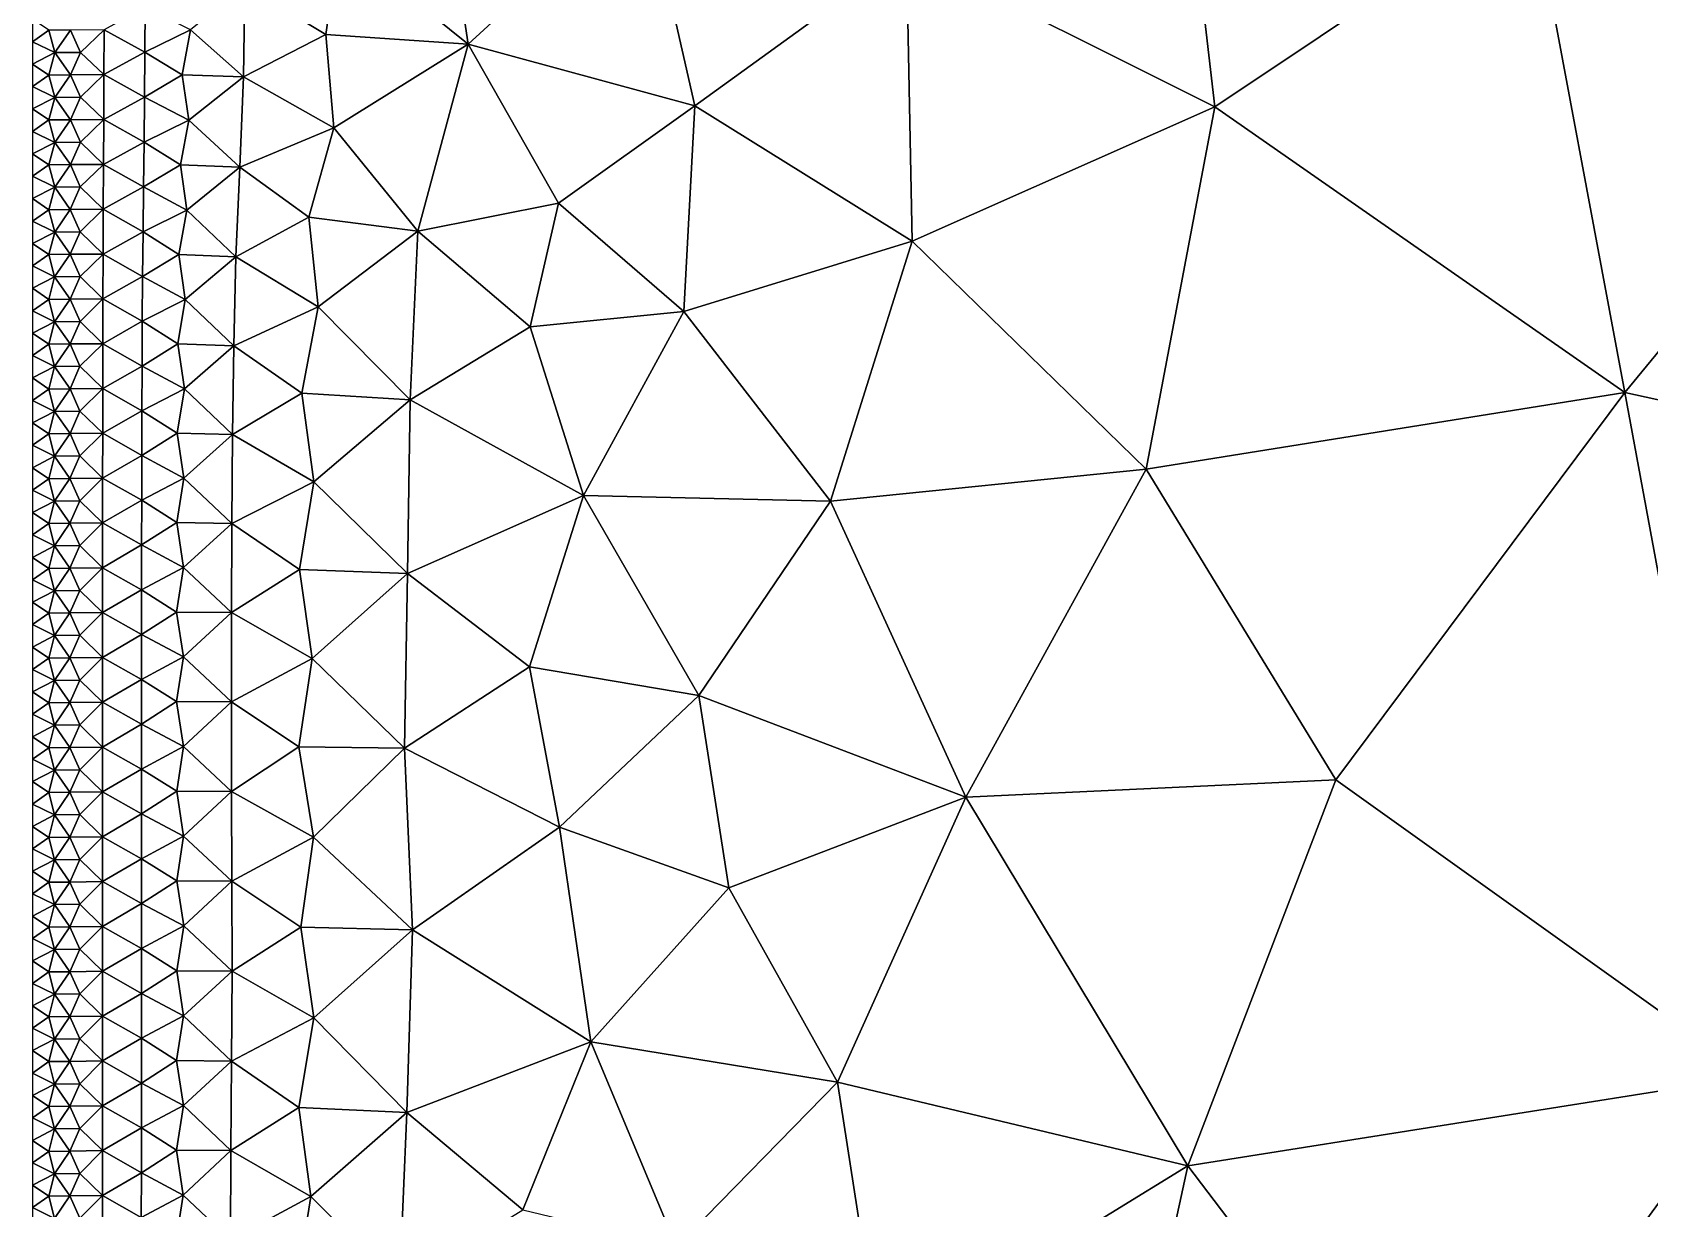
# Model space of a CAD drawing. Header units: metres. Extents: x 2 to 72, y -280 to 0.
# Drawn here: x 2 to 16.44, y -57.83 to -47.33 of the extents above; entities that cross this region are included whole.
import ezdxf

# ---------------------------------------------------------------- set-up
doc = ezdxf.new("R2010")
doc.units = ezdxf.units.M

msp = doc.modelspace()

# ---------------------------------------------------------------- linework, layer by layer
at = {"layer": 'layer', "color": 0}
for points in [[(12.5535, -47.9955), (12.123, -44.2767), (9.80284, -46.6184)], [(15.3824, -46.1016), (12.123, -44.2767), (12.5535, -47.9955)], [(5.61058, -45.5826), (4.73908, -46.5076), (5.89138, -47.4375)], [(5.89138, -47.4375), (7.46119, -45.9973), (5.61058, -45.5826)], [(7.91221, -47.986), (7.46119, -45.9973), (5.89138, -47.4375)], [(7.91221, -47.986), (9.80284, -46.6184), (7.46119, -45.9973)], [(19.9992, -45.9427), (15.3824, -46.1016), (16.2138, -50.5464)], [(22.5466, -51.9313), (19.9992, -45.9427), (16.2138, -50.5464)], [(16.2138, -50.5464), (15.3824, -46.1016), (12.5535, -47.9955)], [(4.73908, -46.5076), (3.89661, -46.9114), (4.61826, -47.349)], [(4.73908, -46.5076), (4.61826, -47.349), (5.89138, -47.4375)], [(9.85233, -49.1948), (9.80284, -46.6184), (7.91221, -47.986)], [(12.5535, -47.9955), (9.80284, -46.6184), (9.85233, -49.1948)], [(3.89661, -46.9114), (3.41083, -47.3092), (3.88445, -47.7273)], [(3.89661, -46.9114), (3.88445, -47.7273), (4.61826, -47.349)], [(3.00658, -47.1052), (2.64055, -47.3073), (3.00471, -47.5071)], [(3.00658, -47.1052), (3.00471, -47.5071), (3.41083, -47.3092)], [(2, -47.2138), (2, -47.4139), (2.14812, -47.3122)], [(2.14812, -47.3122), (2, -47.4139), (2.20098, -47.5118)], [(2.14812, -47.3122), (2.20098, -47.5118), (2.34103, -47.3101)], [(2.34103, -47.3101), (2.20098, -47.5118), (2.43078, -47.5093)], [(2.34103, -47.3101), (2.43078, -47.5093), (2.64055, -47.3073)], [(2.64055, -47.3073), (2.43078, -47.5093), (2.63929, -47.7082)], [(2.64055, -47.3073), (2.63929, -47.7082), (3.00471, -47.5071)], [(3.41083, -47.3092), (3.00471, -47.5071), (3.33802, -47.7109)], [(3.41083, -47.3092), (3.33802, -47.7109), (3.88445, -47.7273)], [(2, -47.4139), (2, -47.6141), (2.20098, -47.5118)], [(4.61826, -47.349), (3.88445, -47.7273), (4.69124, -48.1841)], [(4.61826, -47.349), (4.69124, -48.1841), (5.89138, -47.4375)], [(5.89138, -47.4375), (4.69124, -48.1841), (5.4417, -49.1041)], [(6.69524, -48.8559), (5.89138, -47.4375), (5.4417, -49.1041)], [(6.69524, -48.8559), (7.91221, -47.986), (5.89138, -47.4375)], [(2.20098, -47.5118), (2, -47.6141), (2.14793, -47.7126)], [(2, -47.6141), (2, -47.8143), (2.14793, -47.7126)], [(2.20098, -47.5118), (2.14793, -47.7126), (2.34054, -47.7106)], [(2.20098, -47.5118), (2.34054, -47.7106), (2.43078, -47.5093)], [(2.43078, -47.5093), (2.34054, -47.7106), (2.63929, -47.7082)], [(3.00471, -47.5071), (2.63929, -47.7082), (3.00124, -47.9088)], [(3.00471, -47.5071), (3.00124, -47.9088), (3.33802, -47.7109)], [(2.14793, -47.7126), (2, -47.8143), (2.20064, -47.9123)], [(2.14793, -47.7126), (2.20064, -47.9123), (2.34054, -47.7106)], [(2.34054, -47.7106), (2.20064, -47.9123), (2.42999, -47.9099)], [(2.34054, -47.7106), (2.42999, -47.9099), (2.63929, -47.7082)], [(2.63929, -47.7082), (2.42999, -47.9099), (2.63752, -48.109)], [(2.63929, -47.7082), (2.63752, -48.109), (3.00124, -47.9088)], [(3.33802, -47.7109), (3.00124, -47.9088), (3.39802, -48.1155)], [(3.33802, -47.7109), (3.39802, -48.1155), (3.88445, -47.7273)], [(3.88445, -47.7273), (3.39802, -48.1155), (3.85089, -48.5351)], [(3.88445, -47.7273), (3.85089, -48.5351), (4.69124, -48.1841)], [(2, -47.8143), (2, -48.0144), (2.20064, -47.9123)], [(2.20064, -47.9123), (2, -48.0144), (2.14767, -48.113)], [(2.20064, -47.9123), (2.14767, -48.113), (2.33985, -48.1111)], [(2.20064, -47.9123), (2.33985, -48.1111), (2.42999, -47.9099)], [(2.42999, -47.9099), (2.33985, -48.1111), (2.63752, -48.109)], [(3.00124, -47.9088), (2.63752, -48.109), (2.99694, -48.3099)], [(3.00124, -47.9088), (2.99694, -48.3099), (3.39802, -48.1155)], [(2, -48.0144), (2, -48.2146), (2.14767, -48.113)], [(7.81441, -49.8228), (7.91221, -47.986), (6.69524, -48.8559)], [(9.85233, -49.1948), (7.91221, -47.986), (7.81441, -49.8228)], [(12.5535, -47.9955), (9.85233, -49.1948), (11.9429, -51.2304)], [(16.2138, -50.5464), (12.5535, -47.9955), (11.9429, -51.2304)], [(2.14767, -48.113), (2, -48.2146), (2.20022, -48.3126)], [(2.14767, -48.113), (2.20022, -48.3126), (2.33985, -48.1111)], [(2.33985, -48.1111), (2.20022, -48.3126), (2.42899, -48.3104)], [(2.33985, -48.1111), (2.42899, -48.3104), (2.63752, -48.109)], [(2.63752, -48.109), (2.42899, -48.3104), (2.63546, -48.5095)], [(2.63752, -48.109), (2.63546, -48.5095), (2.99694, -48.3099)], [(3.39802, -48.1155), (2.99694, -48.3099), (3.3227, -48.5145)], [(3.39802, -48.1155), (3.3227, -48.5145), (3.85089, -48.5351)], [(4.69124, -48.1841), (3.85089, -48.5351), (4.46921, -48.9805)], [(4.69124, -48.1841), (4.46921, -48.9805), (5.4417, -49.1041)], [(2, -48.2146), (2, -48.4147), (2.20022, -48.3126)], [(2.20022, -48.3126), (2, -48.4147), (2.14738, -48.5133)], [(2.20022, -48.3126), (2.14738, -48.5133), (2.33906, -48.5115)], [(2.20022, -48.3126), (2.33906, -48.5115), (2.42899, -48.3104)], [(2.42899, -48.3104), (2.33906, -48.5115), (2.63546, -48.5095)], [(2.99694, -48.3099), (2.63546, -48.5095), (2.9921, -48.7105)], [(2.99694, -48.3099), (2.9921, -48.7105), (3.3227, -48.5145)], [(2, -48.4147), (2, -48.6149), (2.14738, -48.5133)], [(2.14738, -48.5133), (2, -48.6149), (2.19978, -48.713)], [(2, -48.6149), (2, -48.8151), (2.19978, -48.713)], [(2.14738, -48.5133), (2.19978, -48.713), (2.33906, -48.5115)], [(2.33906, -48.5115), (2.19978, -48.713), (2.42794, -48.7108)], [(2.33906, -48.5115), (2.42794, -48.7108), (2.63546, -48.5095)], [(2.63546, -48.5095), (2.42794, -48.7108), (2.63343, -48.9099)], [(2.63546, -48.5095), (2.63343, -48.9099), (2.9921, -48.7105)], [(3.3227, -48.5145), (2.9921, -48.7105), (3.37959, -48.9176)], [(3.3227, -48.5145), (3.37959, -48.9176), (3.85089, -48.5351)], [(3.85089, -48.5351), (3.37959, -48.9176), (3.81736, -49.3346)], [(3.85089, -48.5351), (3.81736, -49.3346), (4.46921, -48.9805)], [(2.19978, -48.713), (2, -48.8151), (2.14709, -48.9136)], [(2.19978, -48.713), (2.14709, -48.9136), (2.33828, -48.9118)], [(2.19978, -48.713), (2.33828, -48.9118), (2.42794, -48.7108)], [(2.42794, -48.7108), (2.33828, -48.9118), (2.63343, -48.9099)], [(2.9921, -48.7105), (2.63343, -48.9099), (2.98779, -49.1107)], [(2.9921, -48.7105), (2.98779, -49.1107), (3.37959, -48.9176)], [(2, -48.8151), (2, -49.0152), (2.14709, -48.9136)], [(2.14709, -48.9136), (2, -49.0152), (2.19938, -49.1133)], [(2.14709, -48.9136), (2.19938, -49.1133), (2.33828, -48.9118)], [(2.33828, -48.9118), (2.19938, -49.1133), (2.42696, -49.1111)], [(2.33828, -48.9118), (2.42696, -49.1111), (2.63343, -48.9099)], [(2.63343, -48.9099), (2.42696, -49.1111), (2.63164, -49.31)], [(2.63343, -48.9099), (2.63164, -49.31), (2.98779, -49.1107)], [(3.37959, -48.9176), (2.98779, -49.1107), (3.30718, -49.3146)], [(3.37959, -48.9176), (3.30718, -49.3146), (3.81736, -49.3346)], [(6.44267, -49.9609), (6.69524, -48.8559), (5.4417, -49.1041)], [(7.81441, -49.8228), (6.69524, -48.8559), (6.44267, -49.9609)], [(2, -49.0152), (2, -49.2154), (2.19938, -49.1133)], [(4.46921, -48.9805), (3.81736, -49.3346), (4.55017, -49.7798)], [(4.46921, -48.9805), (4.55017, -49.7798), (5.4417, -49.1041)], [(2.19938, -49.1133), (2, -49.2154), (2.14685, -49.3139)], [(2, -49.2154), (2, -49.4155), (2.14685, -49.3139)], [(2.19938, -49.1133), (2.14685, -49.3139), (2.3376, -49.3121)], [(2.19938, -49.1133), (2.3376, -49.3121), (2.42696, -49.1111)], [(2.42696, -49.1111), (2.3376, -49.3121), (2.63164, -49.31)], [(2.98779, -49.1107), (2.63164, -49.31), (2.98399, -49.5104)], [(2.98779, -49.1107), (2.98399, -49.5104), (3.30718, -49.3146)], [(5.4417, -49.1041), (4.55017, -49.7798), (5.37136, -50.6127)], [(6.44267, -49.9609), (5.4417, -49.1041), (5.37136, -50.6127)], [(9.12375, -51.5147), (9.85233, -49.1948), (7.81441, -49.8228)], [(11.9429, -51.2304), (9.85233, -49.1948), (9.12375, -51.5147)], [(2.14685, -49.3139), (2, -49.4155), (2.19904, -49.5135)], [(2.14685, -49.3139), (2.19904, -49.5135), (2.3376, -49.3121)], [(2.3376, -49.3121), (2.19904, -49.5135), (2.42615, -49.5113)], [(2.3376, -49.3121), (2.42615, -49.5113), (2.63164, -49.31)], [(2.63164, -49.31), (2.42615, -49.5113), (2.63021, -49.71)], [(2.63164, -49.31), (2.63021, -49.71), (2.98399, -49.5104)], [(3.30718, -49.3146), (2.98399, -49.5104), (3.36503, -49.716)], [(3.30718, -49.3146), (3.36503, -49.716), (3.81736, -49.3346)], [(3.81736, -49.3346), (3.36503, -49.716), (3.79801, -50.1284)], [(3.81736, -49.3346), (3.79801, -50.1284), (4.55017, -49.7798)], [(2, -49.4155), (2, -49.6157), (2.19904, -49.5135)], [(2.19904, -49.5135), (2.33706, -49.7123), (2.42615, -49.5113)], [(2.42615, -49.5113), (2.33706, -49.7123), (2.63021, -49.71)], [(2.98399, -49.5104), (2.63021, -49.71), (2.98126, -49.9099)], [(2.98399, -49.5104), (2.98126, -49.9099), (3.36503, -49.716)], [(2.19904, -49.5135), (2, -49.6157), (2.14665, -49.7142)], [(2, -49.6157), (2, -49.8159), (2.14665, -49.7142)], [(2.19904, -49.5135), (2.14665, -49.7142), (2.33706, -49.7123)], [(2.14665, -49.7142), (2, -49.8159), (2.19878, -49.9138)], [(2.14665, -49.7142), (2.19878, -49.9138), (2.33706, -49.7123)], [(2.33706, -49.7123), (2.19878, -49.9138), (2.42552, -49.9114)], [(2.33706, -49.7123), (2.42552, -49.9114), (2.63021, -49.71)], [(2.63021, -49.71), (2.42552, -49.9114), (2.62915, -50.11)], [(2.63021, -49.71), (2.62915, -50.11), (2.98126, -49.9099)], [(3.36503, -49.716), (2.98126, -49.9099), (3.29749, -50.1123)], [(3.36503, -49.716), (3.29749, -50.1123), (3.79801, -50.1284)], [(4.55017, -49.7798), (3.79801, -50.1284), (4.40417, -50.5504)], [(4.55017, -49.7798), (4.40417, -50.5504), (5.37136, -50.6127)], [(2, -49.8159), (2, -50.016), (2.19878, -49.9138)], [(2.19878, -49.9138), (2, -50.016), (2.14651, -50.1145)], [(2.19878, -49.9138), (2.14651, -50.1145), (2.33665, -50.1125)], [(2.19878, -49.9138), (2.33665, -50.1125), (2.42552, -49.9114)], [(2.42552, -49.9114), (2.33665, -50.1125), (2.62915, -50.11)], [(2.98126, -49.9099), (2.62915, -50.11), (2.97911, -50.3092)], [(2.98126, -49.9099), (2.97911, -50.3092), (3.29749, -50.1123)], [(6.91849, -51.4663), (7.81441, -49.8228), (6.44267, -49.9609)], [(9.12375, -51.5147), (7.81441, -49.8228), (6.91849, -51.4663)], [(2, -50.016), (2, -50.2162), (2.14651, -50.1145)], [(6.91849, -51.4663), (6.44267, -49.9609), (5.37136, -50.6127)], [(2.14651, -50.1145), (2, -50.2162), (2.19859, -50.314)], [(2, -50.2162), (2, -50.4163), (2.19859, -50.314)], [(2.14651, -50.1145), (2.19859, -50.314), (2.33665, -50.1125)], [(2.33665, -50.1125), (2.19859, -50.314), (2.42507, -50.3115)], [(2.33665, -50.1125), (2.42507, -50.3115), (2.62915, -50.11)], [(2.62915, -50.11), (2.42507, -50.3115), (2.62838, -50.5099)], [(2.62915, -50.11), (2.62838, -50.5099), (2.97911, -50.3092)], [(3.29749, -50.1123), (2.97911, -50.3092), (3.35675, -50.5127)], [(3.29749, -50.1123), (3.35675, -50.5127), (3.79801, -50.1284)], [(3.79801, -50.1284), (3.35675, -50.5127), (3.78721, -50.9206)], [(3.79801, -50.1284), (3.78721, -50.9206), (4.40417, -50.5504)], [(2.19859, -50.314), (2, -50.4163), (2.14641, -50.5147)], [(2.19859, -50.314), (2.14641, -50.5147), (2.33636, -50.5126)], [(2.19859, -50.314), (2.33636, -50.5126), (2.42507, -50.3115)], [(2.42507, -50.3115), (2.33636, -50.5126), (2.62838, -50.5099)], [(2.97911, -50.3092), (2.62838, -50.5099), (2.97766, -50.7086)], [(2.97911, -50.3092), (2.97766, -50.7086), (3.35675, -50.5127)], [(2, -50.4163), (2, -50.6165), (2.14641, -50.5147)], [(2.14641, -50.5147), (2, -50.6165), (2.19845, -50.7143)], [(2.14641, -50.5147), (2.19845, -50.7143), (2.33636, -50.5126)], [(2.33636, -50.5126), (2.19845, -50.7143), (2.42474, -50.7116)], [(2.33636, -50.5126), (2.42474, -50.7116), (2.62838, -50.5099)], [(2.62838, -50.5099), (2.42474, -50.7116), (2.62782, -50.9098)], [(2.62838, -50.5099), (2.62782, -50.9098), (2.97766, -50.7086)], [(3.35675, -50.5127), (2.97766, -50.7086), (3.29223, -50.9094)], [(3.35675, -50.5127), (3.29223, -50.9094), (3.78721, -50.9206)], [(2, -50.6165), (2, -50.8167), (2.19845, -50.7143)], [(4.40417, -50.5504), (3.78721, -50.9206), (4.51317, -51.3432)], [(4.40417, -50.5504), (4.51317, -51.3432), (5.37136, -50.6127)], [(5.37136, -50.6127), (4.51317, -51.3432), (5.34715, -52.1611)], [(5.37136, -50.6127), (5.34715, -52.1611), (6.91849, -51.4663)], [(13.6344, -54.0038), (16.2138, -50.5464), (11.9429, -51.2304)], [(17.3401, -56.6506), (16.2138, -50.5464), (13.6344, -54.0038)], [(22.5466, -51.9313), (16.2138, -50.5464), (17.3401, -56.6506)], [(2.19845, -50.7143), (2, -50.8167), (2.14634, -50.915)], [(2.19845, -50.7143), (2.14634, -50.915), (2.33615, -50.9128)], [(2.19845, -50.7143), (2.33615, -50.9128), (2.42474, -50.7116)], [(2.42474, -50.7116), (2.33615, -50.9128), (2.62782, -50.9098)], [(2.97766, -50.7086), (2.62782, -50.9098), (2.97652, -51.108)], [(2.97766, -50.7086), (2.97652, -51.108), (3.29223, -50.9094)], [(2, -50.8167), (2, -51.0168), (2.14634, -50.915)], [(2.14634, -50.915), (2, -51.0168), (2.19836, -51.1145)], [(2.14634, -50.915), (2.19836, -51.1145), (2.33615, -50.9128)], [(2.33615, -50.9128), (2.19836, -51.1145), (2.42451, -51.1118)], [(2.33615, -50.9128), (2.42451, -51.1118), (2.62782, -50.9098)], [(2.62782, -50.9098), (2.42451, -51.1118), (2.62742, -51.3097)], [(2.62782, -50.9098), (2.62742, -51.3097), (2.97652, -51.108)], [(3.29223, -50.9094), (2.97652, -51.108), (3.35228, -51.3095)], [(3.29223, -50.9094), (3.35228, -51.3095), (3.78721, -50.9206)], [(3.78721, -50.9206), (3.35228, -51.3095), (3.78133, -51.7145)], [(3.78721, -50.9206), (3.78133, -51.7145), (4.51317, -51.3432)], [(2, -51.0168), (2, -51.217), (2.19836, -51.1145)], [(2.19836, -51.1145), (2, -51.217), (2.14628, -51.3153)], [(2, -51.217), (2, -51.4171), (2.14628, -51.3153)], [(2.19836, -51.1145), (2.14628, -51.3153), (2.336, -51.313)], [(2.19836, -51.1145), (2.336, -51.313), (2.42451, -51.1118)], [(2.42451, -51.1118), (2.336, -51.313), (2.62742, -51.3097)], [(2.97652, -51.108), (2.62742, -51.3097), (2.97576, -51.5075)], [(2.97652, -51.108), (2.97576, -51.5075), (3.35228, -51.3095)], [(10.3321, -54.1573), (11.9429, -51.2304), (9.12375, -51.5147)], [(13.6344, -54.0038), (11.9429, -51.2304), (10.3321, -54.1573)], [(2.14628, -51.3153), (2, -51.4171), (2.19829, -51.5148)], [(2.14628, -51.3153), (2.19829, -51.5148), (2.336, -51.313)], [(2.336, -51.313), (2.19829, -51.5148), (2.42434, -51.5119)], [(2.336, -51.313), (2.42434, -51.5119), (2.62742, -51.3097)], [(2.62742, -51.3097), (2.42434, -51.5119), (2.62713, -51.7097)], [(2.62742, -51.3097), (2.62713, -51.7097), (2.97576, -51.5075)], [(3.35228, -51.3095), (2.97576, -51.5075), (3.28942, -51.7071)], [(3.35228, -51.3095), (3.28942, -51.7071), (3.78133, -51.7145)], [(4.51317, -51.3432), (3.78133, -51.7145), (4.38425, -52.1247)], [(4.51317, -51.3432), (4.38425, -52.1247), (5.34715, -52.1611)], [(2, -51.4171), (2, -51.6173), (2.19829, -51.5148)], [(2.19829, -51.5148), (2, -51.6173), (2.14625, -51.7155)], [(2.19829, -51.5148), (2.14625, -51.7155), (2.3359, -51.7132)], [(2.19829, -51.5148), (2.3359, -51.7132), (2.42434, -51.5119)], [(2.42434, -51.5119), (2.3359, -51.7132), (2.62713, -51.7097)], [(2.97576, -51.5075), (2.62713, -51.7097), (2.97514, -51.9071)], [(2.97576, -51.5075), (2.97514, -51.9071), (3.28942, -51.7071)], [(6.43756, -52.9941), (6.91849, -51.4663), (5.34715, -52.1611)], [(7.94807, -53.25), (6.91849, -51.4663), (6.43756, -52.9941)], [(7.94807, -53.25), (9.12375, -51.5147), (6.91849, -51.4663)], [(10.3321, -54.1573), (9.12375, -51.5147), (7.94807, -53.25)], [(2, -51.6173), (2, -51.8175), (2.14625, -51.7155)], [(2.14625, -51.7155), (2, -51.8175), (2.19824, -51.915)], [(2, -51.8175), (2, -52.0176), (2.19824, -51.915)], [(2.14625, -51.7155), (2.19824, -51.915), (2.3359, -51.7132)], [(2.3359, -51.7132), (2.19824, -51.915), (2.42422, -51.9121)], [(2.3359, -51.7132), (2.42422, -51.9121), (2.62713, -51.7097)], [(2.62713, -51.7097), (2.42422, -51.9121), (2.62691, -52.1098)], [(2.62713, -51.7097), (2.62691, -52.1098), (2.97514, -51.9071)], [(3.28942, -51.7071), (2.97514, -51.9071), (3.34977, -52.1071)], [(3.28942, -51.7071), (3.34977, -52.1071), (3.78133, -51.7145)], [(3.78133, -51.7145), (3.34977, -52.1071), (3.77764, -52.5095)], [(3.78133, -51.7145), (3.77764, -52.5095), (4.38425, -52.1247)], [(2.19824, -51.915), (2, -52.0176), (2.14622, -52.1158)], [(2.19824, -51.915), (2.14622, -52.1158), (2.33581, -52.1134)], [(2.19824, -51.915), (2.33581, -52.1134), (2.42422, -51.9121)], [(2.42422, -51.9121), (2.33581, -52.1134), (2.62691, -52.1098)], [(2.97514, -51.9071), (2.62691, -52.1098), (2.97471, -52.3068)], [(2.97514, -51.9071), (2.97471, -52.3068), (3.34977, -52.1071)], [(2, -52.0176), (2, -52.2178), (2.14622, -52.1158)], [(2.33581, -52.1134), (2.42413, -52.3123), (2.62691, -52.1098)], [(2.62691, -52.1098), (2.42413, -52.3123), (2.62676, -52.5099)], [(2.62691, -52.1098), (2.62676, -52.5099), (2.97471, -52.3068)], [(3.34977, -52.1071), (2.97471, -52.3068), (3.28781, -52.5054)], [(3.34977, -52.1071), (3.28781, -52.5054), (3.77764, -52.5095)], [(2.14622, -52.1158), (2, -52.2178), (2.1982, -52.3153)], [(2, -52.2178), (2, -52.4179), (2.1982, -52.3153)], [(2.14622, -52.1158), (2.1982, -52.3153), (2.33581, -52.1134)], [(2.33581, -52.1134), (2.1982, -52.3153), (2.42413, -52.3123)], [(4.38425, -52.1247), (3.77764, -52.5095), (4.49822, -52.919)], [(4.38425, -52.1247), (4.49822, -52.919), (5.34715, -52.1611)], [(5.34715, -52.1611), (4.49822, -52.919), (5.32196, -53.7198)], [(5.34715, -52.1611), (5.32196, -53.7198), (6.43756, -52.9941)], [(2.1982, -52.3153), (2, -52.4179), (2.1462, -52.5161)], [(2.1982, -52.3153), (2.1462, -52.5161), (2.33576, -52.5136)], [(2.1982, -52.3153), (2.33576, -52.5136), (2.42413, -52.3123)], [(2.42413, -52.3123), (2.33576, -52.5136), (2.62676, -52.5099)], [(2.97471, -52.3068), (2.62676, -52.5099), (2.97441, -52.7066)], [(2.97471, -52.3068), (2.97441, -52.7066), (3.28781, -52.5054)], [(2, -52.4179), (2, -52.6181), (2.1462, -52.5161)], [(2.1462, -52.5161), (2, -52.6181), (2.19818, -52.7156)], [(2.1462, -52.5161), (2.19818, -52.7156), (2.33576, -52.5136)], [(2.33576, -52.5136), (2.19818, -52.7156), (2.42407, -52.7125)], [(2.33576, -52.5136), (2.42407, -52.7125), (2.62676, -52.5099)], [(2.62676, -52.5099), (2.42407, -52.7125), (2.62668, -52.91)], [(2.62676, -52.5099), (2.62668, -52.91), (2.97441, -52.7066)], [(3.28781, -52.5054), (2.97441, -52.7066), (3.34849, -52.9054)], [(3.28781, -52.5054), (3.34849, -52.9054), (3.77764, -52.5095)], [(3.77764, -52.5095), (3.34849, -52.9054), (3.77627, -53.3066)], [(3.77764, -52.5095), (3.77627, -53.3066), (4.49822, -52.919)], [(2, -52.6181), (2, -52.8183), (2.19818, -52.7156)], [(2.19818, -52.7156), (2, -52.8183), (2.14619, -52.9164)], [(2, -52.8183), (2, -53.0184), (2.14619, -52.9164)], [(2.19818, -52.7156), (2.14619, -52.9164), (2.33573, -52.9139)], [(2.19818, -52.7156), (2.33573, -52.9139), (2.42407, -52.7125)], [(2.42407, -52.7125), (2.33573, -52.9139), (2.62668, -52.91)], [(2.97441, -52.7066), (2.62668, -52.91), (2.97429, -53.1066)], [(2.97441, -52.7066), (2.97429, -53.1066), (3.34849, -52.9054)], [(2.14619, -52.9164), (2, -53.0184), (2.19817, -53.1159)], [(2.14619, -52.9164), (2.19817, -53.1159), (2.33573, -52.9139)], [(2.33573, -52.9139), (2.19817, -53.1159), (2.42405, -53.1128)], [(2.33573, -52.9139), (2.42405, -53.1128), (2.62668, -52.91)], [(2.62668, -52.91), (2.42405, -53.1128), (2.62668, -53.3102)], [(2.62668, -52.91), (2.62668, -53.3102), (2.97429, -53.1066)], [(3.34849, -52.9054), (2.97429, -53.1066), (3.28731, -53.3047)], [(3.34849, -52.9054), (3.28731, -53.3047), (3.77627, -53.3066)], [(4.49822, -52.919), (3.77627, -53.3066), (4.37732, -53.7099)], [(4.49822, -52.919), (4.37732, -53.7099), (5.32196, -53.7198)], [(2, -53.0184), (2, -53.2186), (2.19817, -53.1159)], [(2.19817, -53.1159), (2, -53.2186), (2.14619, -53.3167)], [(2.19817, -53.1159), (2.14619, -53.3167), (2.33573, -53.3142)], [(2.19817, -53.1159), (2.33573, -53.3142), (2.42405, -53.1128)], [(2.42405, -53.1128), (2.33573, -53.3142), (2.62668, -53.3102)], [(2.97429, -53.1066), (2.62668, -53.3102), (2.97437, -53.5067)], [(2.97429, -53.1066), (2.97437, -53.5067), (3.28731, -53.3047)], [(6.43756, -52.9941), (5.32196, -53.7198), (6.7047, -54.4273)], [(7.94807, -53.25), (6.43756, -52.9941), (6.7047, -54.4273)], [(2, -53.2186), (2, -53.4187), (2.14619, -53.3167)], [(8.21646, -54.9679), (7.94807, -53.25), (6.7047, -54.4273)], [(10.3321, -54.1573), (7.94807, -53.25), (8.21646, -54.9679)], [(2.14619, -53.3167), (2, -53.4187), (2.19818, -53.5162)], [(2.14619, -53.3167), (2.19818, -53.5162), (2.33573, -53.3142)], [(2.33573, -53.3142), (2.19818, -53.5162), (2.42408, -53.5131)], [(2.33573, -53.3142), (2.42408, -53.5131), (2.62668, -53.3102)], [(2.62668, -53.3102), (2.42408, -53.5131), (2.62676, -53.7105)], [(2.62668, -53.3102), (2.62676, -53.7105), (2.97437, -53.5067)], [(3.28731, -53.3047), (2.97437, -53.5067), (3.34873, -53.7051)], [(3.28731, -53.3047), (3.34873, -53.7051), (3.77627, -53.3066)], [(3.77627, -53.3066), (3.34873, -53.7051), (3.77836, -54.1064)], [(3.77627, -53.3066), (3.77836, -54.1064), (4.37732, -53.7099)], [(2, -53.4187), (2, -53.6189), (2.19818, -53.5162)], [(2.19818, -53.5162), (2, -53.6189), (2.1462, -53.717)], [(2.19818, -53.5162), (2.1462, -53.717), (2.33576, -53.7145)], [(2.19818, -53.5162), (2.33576, -53.7145), (2.42408, -53.5131)], [(2.42408, -53.5131), (2.33576, -53.7145), (2.62676, -53.7105)], [(2.97437, -53.5067), (2.62676, -53.7105), (2.97462, -53.907)], [(2.97437, -53.5067), (2.97462, -53.907), (3.34873, -53.7051)], [(2, -53.6189), (2, -53.8191), (2.1462, -53.717)], [(2.1462, -53.717), (2, -53.8191), (2.1982, -53.9165)], [(2, -53.8191), (2, -54.0192), (2.1982, -53.9165)], [(2.1462, -53.717), (2.1982, -53.9165), (2.33576, -53.7145)], [(2.33576, -53.7145), (2.1982, -53.9165), (2.42413, -53.9134)], [(2.33576, -53.7145), (2.42413, -53.9134), (2.62676, -53.7105)], [(2.62676, -53.7105), (2.42413, -53.9134), (2.62689, -54.1109)], [(2.62676, -53.7105), (2.62689, -54.1109), (2.97462, -53.907)], [(3.34873, -53.7051), (2.97462, -53.907), (3.28821, -54.1051)], [(3.34873, -53.7051), (3.28821, -54.1051), (3.77836, -54.1064)], [(4.37732, -53.7099), (3.77836, -54.1064), (4.50859, -54.5152)], [(4.37732, -53.7099), (4.50859, -54.5152), (5.32196, -53.7198)], [(5.32196, -53.7198), (4.50859, -54.5152), (5.39296, -55.3418)], [(5.32196, -53.7198), (5.39296, -55.3418), (6.7047, -54.4273)], [(2.1982, -53.9165), (2, -54.0192), (2.14622, -54.1174)], [(2.1982, -53.9165), (2.14622, -54.1174), (2.33581, -54.1148)], [(2.1982, -53.9165), (2.33581, -54.1148), (2.42413, -53.9134)], [(2.42413, -53.9134), (2.33581, -54.1148), (2.62689, -54.1109)], [(2.97462, -53.907), (2.62689, -54.1109), (2.97498, -54.3074)], [(2.97462, -53.907), (2.97498, -54.3074), (3.28821, -54.1051)], [(2, -54.0192), (2, -54.2194), (2.14622, -54.1174)], [(2.14622, -54.1174), (2, -54.2194), (2.19823, -54.3168)], [(2.14622, -54.1174), (2.19823, -54.3168), (2.33581, -54.1148)], [(2.33581, -54.1148), (2.19823, -54.3168), (2.42421, -54.3137)], [(2.33581, -54.1148), (2.42421, -54.3137), (2.62689, -54.1109)], [(2.62689, -54.1109), (2.42421, -54.3137), (2.62704, -54.5113)], [(2.62689, -54.1109), (2.62704, -54.5113), (2.97498, -54.3074)], [(3.28821, -54.1051), (2.97498, -54.3074), (3.35017, -54.5061)], [(3.28821, -54.1051), (3.35017, -54.5061), (3.77836, -54.1064)], [(3.77836, -54.1064), (3.35017, -54.5061), (3.78181, -54.9087)], [(3.77836, -54.1064), (3.78181, -54.9087), (4.50859, -54.5152)], [(12.3128, -57.4492), (13.6344, -54.0038), (10.3321, -54.1573)], [(17.3401, -56.6506), (13.6344, -54.0038), (12.3128, -57.4492)], [(2, -54.2194), (2, -54.4195), (2.19823, -54.3168)], [(9.18502, -56.7028), (10.3321, -54.1573), (8.21646, -54.9679)], [(12.3128, -57.4492), (10.3321, -54.1573), (9.18502, -56.7028)], [(2.19823, -54.3168), (2, -54.4195), (2.14624, -54.5177)], [(2, -54.4195), (2, -54.6197), (2.14624, -54.5177)], [(2.19823, -54.3168), (2.14624, -54.5177), (2.33587, -54.5152)], [(2.19823, -54.3168), (2.33587, -54.5152), (2.42421, -54.3137)], [(2.42421, -54.3137), (2.33587, -54.5152), (2.62704, -54.5113)], [(2.97498, -54.3074), (2.62704, -54.5113), (2.97532, -54.708)], [(2.97498, -54.3074), (2.97532, -54.708), (3.35017, -54.5061)], [(2.14624, -54.5177), (2, -54.6197), (2.19826, -54.7172)], [(2.14624, -54.5177), (2.19826, -54.7172), (2.33587, -54.5152)], [(2.33587, -54.5152), (2.19826, -54.7172), (2.42427, -54.7141)], [(2.33587, -54.5152), (2.42427, -54.7141), (2.62704, -54.5113)], [(2.62704, -54.5113), (2.42427, -54.7141), (2.62716, -54.9117)], [(2.62704, -54.5113), (2.62716, -54.9117), (2.97532, -54.708)], [(3.35017, -54.5061), (2.97532, -54.708), (3.28954, -54.9066)], [(3.35017, -54.5061), (3.28954, -54.9066), (3.78181, -54.9087)], [(4.50859, -54.5152), (3.78181, -54.9087), (4.3959, -55.3183)], [(4.50859, -54.5152), (4.3959, -55.3183), (5.39296, -55.3418)], [(6.7047, -54.4273), (5.39296, -55.3418), (6.98474, -56.3409)], [(6.98474, -56.3409), (8.21646, -54.9679), (6.7047, -54.4273)], [(2, -54.6197), (2, -54.8199), (2.19826, -54.7172)], [(2.97532, -54.708), (2.62716, -54.9117), (2.97554, -55.1087)], [(2.97532, -54.708), (2.97554, -55.1087), (3.28954, -54.9066)], [(2.19826, -54.7172), (2, -54.8199), (2.14626, -54.918)], [(2, -54.8199), (2, -55.02), (2.14626, -54.918)], [(2.19826, -54.7172), (2.14626, -54.918), (2.33591, -54.9156)], [(2.19826, -54.7172), (2.33591, -54.9156), (2.42427, -54.7141)], [(2.42427, -54.7141), (2.33591, -54.9156), (2.62716, -54.9117)], [(2.14626, -54.918), (2, -55.02), (2.19827, -55.1175)], [(2.14626, -54.918), (2.19827, -55.1175), (2.33591, -54.9156)], [(2.33591, -54.9156), (2.19827, -55.1175), (2.42431, -55.1145)], [(2.33591, -54.9156), (2.42431, -55.1145), (2.62716, -54.9117)], [(2.62716, -54.9117), (2.42431, -55.1145), (2.62719, -55.3122)], [(2.62716, -54.9117), (2.62719, -55.3122), (2.97554, -55.1087)], [(3.28954, -54.9066), (2.97554, -55.1087), (3.35115, -55.308)], [(3.28954, -54.9066), (3.35115, -55.308), (3.78181, -54.9087)], [(3.78181, -54.9087), (3.35115, -55.308), (3.78232, -55.7121)], [(3.78181, -54.9087), (3.78232, -55.7121), (4.3959, -55.3183)], [(9.18502, -56.7028), (8.21646, -54.9679), (6.98474, -56.3409)], [(2, -55.02), (2, -55.2202), (2.19827, -55.1175)], [(2.19827, -55.1175), (2, -55.2202), (2.14626, -55.3184)], [(2.19827, -55.1175), (2.14626, -55.3184), (2.33592, -55.3159)], [(2.19827, -55.1175), (2.33592, -55.3159), (2.42431, -55.1145)], [(2.42431, -55.1145), (2.33592, -55.3159), (2.62719, -55.3122)], [(2.97554, -55.1087), (2.62719, -55.3122), (2.97554, -55.5093)], [(2.97554, -55.1087), (2.97554, -55.5093), (3.35115, -55.308)], [(2, -55.2202), (2, -55.4203), (2.14626, -55.3184)], [(2.14626, -55.3184), (2, -55.4203), (2.19827, -55.5179)], [(2, -55.4203), (2, -55.6205), (2.19827, -55.5179)], [(2.14626, -55.3184), (2.19827, -55.5179), (2.33592, -55.3159)], [(2.33592, -55.3159), (2.19827, -55.5179), (2.4243, -55.5149)], [(2.33592, -55.3159), (2.4243, -55.5149), (2.62719, -55.3122)], [(2.62719, -55.3122), (2.4243, -55.5149), (2.62713, -55.7127)], [(2.62719, -55.3122), (2.62713, -55.7127), (2.97554, -55.5093)], [(3.35115, -55.308), (2.97554, -55.5093), (3.28963, -55.7085)], [(3.35115, -55.308), (3.28963, -55.7085), (3.78232, -55.7121)], [(4.3959, -55.3183), (3.78232, -55.7121), (4.51236, -56.1289)], [(4.3959, -55.3183), (4.51236, -56.1289), (5.39296, -55.3418)], [(5.39296, -55.3418), (4.51236, -56.1289), (5.34208, -56.9718)], [(5.39296, -55.3418), (5.34208, -56.9718), (6.98474, -56.3409)], [(2.19827, -55.5179), (2, -55.6205), (2.14625, -55.7187)], [(2.19827, -55.5179), (2.14625, -55.7187), (2.3359, -55.7163)], [(2.19827, -55.5179), (2.3359, -55.7163), (2.4243, -55.5149)], [(2.4243, -55.5149), (2.3359, -55.7163), (2.62713, -55.7127)], [(2.97554, -55.5093), (2.62713, -55.7127), (2.97529, -55.9099)], [(2.97554, -55.5093), (2.97529, -55.9099), (3.28963, -55.7085)], [(2, -55.6205), (2, -55.8207), (2.14625, -55.7187)], [(2.14625, -55.7187), (2, -55.8207), (2.19824, -55.9182)], [(2.14625, -55.7187), (2.19824, -55.9182), (2.3359, -55.7163)], [(2.3359, -55.7163), (2.19824, -55.9182), (2.42424, -55.9153)], [(2.3359, -55.7163), (2.42424, -55.9153), (2.62713, -55.7127)], [(2.62713, -55.7127), (2.42424, -55.9153), (2.62697, -56.1131)], [(2.62713, -55.7127), (2.62697, -56.1131), (2.97529, -55.9099)], [(3.28963, -55.7085), (2.97529, -55.9099), (3.35025, -56.1098)], [(3.28963, -55.7085), (3.35025, -56.1098), (3.78232, -55.7121)], [(3.78232, -55.7121), (3.35025, -56.1098), (3.77861, -56.5145)], [(3.78232, -55.7121), (3.77861, -56.5145), (4.51236, -56.1289)], [(2, -55.8207), (2, -56.0208), (2.19824, -55.9182)], [(2.19824, -55.9182), (2, -56.0208), (2.14622, -56.1191)], [(2.19824, -55.9182), (2.14622, -56.1191), (2.33583, -56.1167)], [(2.19824, -55.9182), (2.33583, -56.1167), (2.42424, -55.9153)], [(2.42424, -55.9153), (2.33583, -56.1167), (2.62697, -56.1131)], [(2.97529, -55.9099), (2.62697, -56.1131), (2.97484, -56.3104)], [(2.97529, -55.9099), (2.97484, -56.3104), (3.35025, -56.1098)], [(2, -56.0208), (2, -56.221), (2.14622, -56.1191)], [(2.14622, -56.1191), (2, -56.221), (2.1982, -56.3186)], [(2.14622, -56.1191), (2.1982, -56.3186), (2.33583, -56.1167)], [(2.33583, -56.1167), (2.1982, -56.3186), (2.42414, -56.3156)], [(2.33583, -56.1167), (2.42414, -56.3156), (2.62697, -56.1131)], [(2.62697, -56.1131), (2.42414, -56.3156), (2.62673, -56.5134)], [(2.62697, -56.1131), (2.62673, -56.5134), (2.97484, -56.3104)], [(3.35025, -56.1098), (2.97484, -56.3104), (3.288, -56.5098)], [(3.35025, -56.1098), (3.288, -56.5098), (3.77861, -56.5145)], [(4.51236, -56.1289), (3.77861, -56.5145), (4.379, -56.928)], [(4.51236, -56.1289), (4.379, -56.928), (5.34208, -56.9718)], [(2, -56.221), (2, -56.4211), (2.1982, -56.3186)], [(2.1982, -56.3186), (2, -56.4211), (2.14619, -56.5194)], [(2, -56.4211), (2, -56.6213), (2.14619, -56.5194)], [(2.1982, -56.3186), (2.14619, -56.5194), (2.33575, -56.517)], [(2.1982, -56.3186), (2.33575, -56.517), (2.42414, -56.3156)], [(2.42414, -56.3156), (2.33575, -56.517), (2.62673, -56.5134)], [(2.97484, -56.3104), (2.62673, -56.5134), (2.97422, -56.7107)], [(2.97484, -56.3104), (2.97422, -56.7107), (3.288, -56.5098)], [(6.98474, -56.3409), (5.34208, -56.9718), (6.37743, -57.841)], [(7.75016, -58.1732), (6.98474, -56.3409), (6.37743, -57.841)], [(7.75016, -58.1732), (9.18502, -56.7028), (6.98474, -56.3409)], [(2.14619, -56.5194), (2, -56.6213), (2.19815, -56.7189)], [(2.14619, -56.5194), (2.19815, -56.7189), (2.33575, -56.517)], [(2.33575, -56.517), (2.19815, -56.7189), (2.42401, -56.716)], [(2.33575, -56.517), (2.42401, -56.716), (2.62673, -56.5134)], [(2.62673, -56.5134), (2.42401, -56.716), (2.62647, -56.9137)], [(2.62673, -56.5134), (2.62647, -56.9137), (2.97422, -56.7107)], [(3.288, -56.5098), (2.97422, -56.7107), (3.34779, -56.9105)], [(3.288, -56.5098), (3.34779, -56.9105), (3.77861, -56.5145)], [(3.77861, -56.5145), (3.34779, -56.9105), (3.77287, -57.3138)], [(3.77861, -56.5145), (3.77287, -57.3138), (4.379, -56.928)], [(2, -56.6213), (2, -56.8215), (2.19815, -56.7189)], [(2.19815, -56.7189), (2, -56.8215), (2.14616, -56.9197)], [(2.19815, -56.7189), (2.14616, -56.9197), (2.33565, -56.9173)], [(2.19815, -56.7189), (2.33565, -56.9173), (2.42401, -56.716)], [(2.42401, -56.716), (2.33565, -56.9173), (2.62647, -56.9137)], [(2.97422, -56.7107), (2.62647, -56.9137), (2.97361, -57.1109)], [(2.97422, -56.7107), (2.97361, -57.1109), (3.34779, -56.9105)], [(9.56351, -59.1401), (9.18502, -56.7028), (7.75016, -58.1732)], [(9.56351, -59.1401), (12.3128, -57.4492), (9.18502, -56.7028)], [(14.5789, -60.4323), (17.3401, -56.6506), (12.3128, -57.4492)], [(18.1797, -62.6981), (17.3401, -56.6506), (14.5789, -60.4323)], [(2, -56.8215), (2, -57.0216), (2.14616, -56.9197)], [(2.14616, -56.9197), (2, -57.0216), (2.1981, -57.1192)], [(2.14616, -56.9197), (2.1981, -57.1192), (2.33565, -56.9173)], [(2.33565, -56.9173), (2.1981, -57.1192), (2.42389, -57.1162)], [(2.33565, -56.9173), (2.42389, -57.1162), (2.62647, -56.9137)], [(2.62647, -56.9137), (2.42389, -57.1162), (2.62622, -57.3139)], [(2.62647, -56.9137), (2.62622, -57.3139), (2.97361, -57.1109)], [(3.34779, -56.9105), (2.97361, -57.1109), (3.28565, -57.3098)], [(3.34779, -56.9105), (3.28565, -57.3098), (3.77287, -57.3138)], [(4.379, -56.928), (3.77287, -57.3138), (4.48475, -57.7245)], [(4.379, -56.928), (4.48475, -57.7245), (5.34208, -56.9718)], [(5.34208, -56.9718), (4.48475, -57.7245), (5.27798, -58.521)], [(5.34208, -56.9718), (5.27798, -58.521), (6.37743, -57.841)], [(2, -57.0216), (2, -57.2218), (2.1981, -57.1192)], [(2.1981, -57.1192), (2, -57.2218), (2.14613, -57.32)], [(2.1981, -57.1192), (2.14613, -57.32), (2.33556, -57.3176)], [(2.1981, -57.1192), (2.33556, -57.3176), (2.42389, -57.1162)], [(2.42389, -57.1162), (2.33556, -57.3176), (2.62622, -57.3139)], [(2.97361, -57.1109), (2.62622, -57.3139), (2.97304, -57.5109)], [(2.97361, -57.1109), (2.97304, -57.5109), (3.28565, -57.3098)], [(2, -57.2218), (2, -57.4219), (2.14613, -57.32)], [(2.14613, -57.32), (2, -57.4219), (2.19806, -57.5195)], [(2, -57.4219), (2, -57.6221), (2.19806, -57.5195)], [(2.14613, -57.32), (2.19806, -57.5195), (2.33556, -57.3176)], [(2.33556, -57.3176), (2.19806, -57.5195), (2.42378, -57.5165)], [(2.33556, -57.3176), (2.42378, -57.5165), (2.62622, -57.3139)], [(2.62622, -57.3139), (2.42378, -57.5165), (2.62605, -57.7141)], [(2.62622, -57.3139), (2.62605, -57.7141), (2.97304, -57.5109)], [(3.28565, -57.3098), (2.97304, -57.5109), (3.34541, -57.7098)], [(3.28565, -57.3098), (3.34541, -57.7098), (3.77287, -57.3138)], [(3.77287, -57.3138), (3.34541, -57.7098), (3.76901, -58.1107)], [(3.77287, -57.3138), (3.76901, -58.1107), (4.48475, -57.7245)], [(11.5257, -61.0724), (12.3128, -57.4492), (9.56351, -59.1401)], [(14.5789, -60.4323), (12.3128, -57.4492), (11.5257, -61.0724)], [(2.19806, -57.5195), (2, -57.6221), (2.14611, -57.7203)], [(2.19806, -57.5195), (2.14611, -57.7203), (2.3355, -57.7178)], [(2.19806, -57.5195), (2.3355, -57.7178), (2.42378, -57.5165)], [(2.42378, -57.5165), (2.3355, -57.7178), (2.62605, -57.7141)], [(2.97304, -57.5109), (2.62605, -57.7141), (2.9727, -57.9108)], [(2.97304, -57.5109), (2.9727, -57.9108), (3.34541, -57.7098)], [(2, -57.6221), (2, -57.8223), (2.14611, -57.7203)], [(2.14611, -57.7203), (2, -57.8223), (2.19803, -57.9198)], [(2.14611, -57.7203), (2.19803, -57.9198), (2.3355, -57.7178)], [(2.3355, -57.7178), (2.19803, -57.9198), (2.42373, -57.9167)], [(2.3355, -57.7178), (2.42373, -57.9167), (2.62605, -57.7141)], [(2.62605, -57.7141), (2.42373, -57.9167), (2.62597, -58.1142)], [(2.62605, -57.7141), (2.62597, -58.1142), (2.9727, -57.9108)], [(3.34541, -57.7098), (2.9727, -57.9108), (3.28424, -58.1089)], [(3.34541, -57.7098), (3.28424, -58.1089), (3.76901, -58.1107)], [(4.48475, -57.7245), (3.76901, -58.1107), (4.35937, -58.512)], [(4.48475, -57.7245), (4.35937, -58.512), (5.27798, -58.521)], [(2, -57.8223), (2, -58.0224), (2.19803, -57.9198)]]:
    msp.add_3dface(points, dxfattribs=at)

doc.saveas('drawing.dxf')
